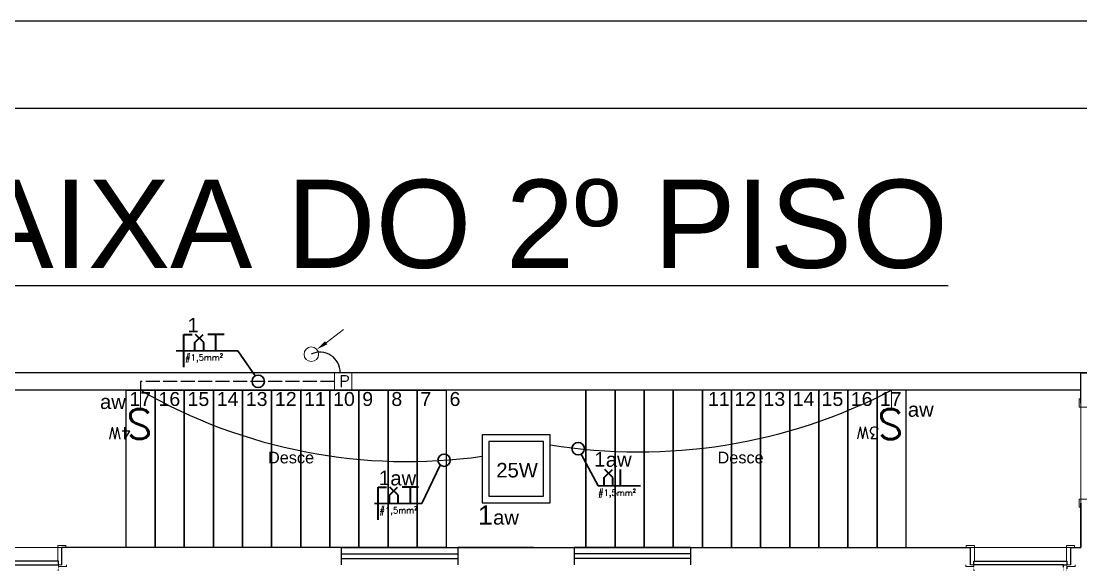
# Model space of a CAD drawing. Header units: millimetres. Extents: x 32721 to 70403, y 1490 to 13922.
# Drawn here: x 35740 to 36650, y 5478 to 5945 of the extents above; entities that cross this region are included whole.
import ezdxf

# ---------------------------------------------------------------- set-up
doc = ezdxf.new("R2010")
doc.units = ezdxf.units.MM
doc.linetypes.add('ACAD_ISO02W100', pattern=[15, 12, -3])
doc.linetypes.add('ACAD_ISO03W100', pattern=[30, 12, -18])
for name, color, linetype in [('005', 9, 'Continuous'), ('08', 8, 'Continuous'), ('COMODOS', 50, 'Continuous'), ('VIEWPORT', 10, 'Continuous')]:
    doc.layers.add(name, color=color, linetype=linetype)
for name, color, linetype, lineweight in [('A-DOOR', 9, 'Continuous', 9), ('EJEL05130C', 130, 'Continuous', 30), ('EJEL0550C', 50, 'Continuous', 35), ('EJEL0580C', 80, 'Continuous', 9), ('EJEL09210C', 210, 'Continuous', 9), ('EJEL25170C', 170, 'Continuous', 25), ('EJEL25170T', 170, 'ACAD_ISO02W100', 25), ('EJEL3040C', 40, 'Continuous', 9), ('EJELFORMATO', 170, 'Continuous', 25)]:
    doc.layers.add(name, color=color, linetype=linetype, lineweight=lineweight)
doc.styles.add('COTAS', font='arial.ttf', dxfattribs={"height": 12})
doc.styles.add('ROMANS', font='romans.shx')
doc.styles.add('SR60', font='simplex', dxfattribs={"height": 0.15})
doc.styles.add('SR80', font='SIMPLEX', dxfattribs={"height": 0.1})

# ---------------------------------------------------------------- blocks, each defined once
blk = doc.blocks.new('Porta de madeira - 80x240cm 2-909150-Planta Baixa Térreo')
at = {"layer": 'A-DOOR', "lineweight": 18}
for p, q in [((-519.8, 122.2), (-519.8, 107.2)), ((-449.8, 122.2), (-519.8, 122.2)), ((-484.8, 107.2), (-449.8, 107.2)), ((-449.8, 107.2), (-484.8, 107.2)), ((-449.8, 107.2), (-449.8, 122.2)), ((-449.8, -12.8), (-449.8, 107.2)), ((340.2, 107.2), (-449.8, 107.2)), ((410.2, 122.2), (340.2, 122.2)), ((340.2, 122.2), (340.2, 107.2)), ((340.2, 107.2), (375.2, 107.2)), ((375.2, 107.2), (340.2, 107.2)), ((340.2, 107.2), (340.2, -12.8)), ((410.2, 107.2), (410.2, 122.2)), ((-524.8, -42.8), (-524.8, -57.8)), ((-524.8, -57.8), (-454.8, -57.8)), ((-454.8, -42.8), (-484.8, -42.8)), ((-484.8, -42.8), (-454.8, -42.8)), ((-454.8, -42.8), (-454.8, -12.8)), ((-454.8, -12.8), (-449.8, -12.8)), ((340.2, -12.8), (345.2, -12.8)), ((345.2, -12.8), (345.2, -42.8)), ((375.2, -42.8), (345.2, -42.8)), ((345.2, -42.8), (345.2, -57.8)), ((345.2, -42.8), (375.2, -42.8)), ((345.2, -57.8), (415.2, -57.8)), ((415.2, -57.8), (415.2, -42.8))]:
    blk.add_line(p, q, dxfattribs=at)
at = {"layer": 'A-DOOR', "lineweight": 25}
for p, q in [((345.2, -12.8), (-454.8, -12.8)), ((-454.8, -12.8), (-454.8, -42.8)), ((-424.8, -42.8), (-454.8, -42.8)), ((-424.8, -42.8), (345.2, -42.8)), ((345.2, -42.8), (345.2, -12.8))]:
    blk.add_line(p, q, dxfattribs=at)
at = {"layer": 'A-DOOR', "linetype": 'ACAD_ISO03W100', "lineweight": 25, "ltscale": 0.1}
for p, q in [((-454.8, -42.8), (-454.8, -842.8)), ((-424.8, -842.8), (-424.8, -42.8)), ((-454.8, -842.8), (-424.8, -842.8))]:
    blk.add_line(p, q, dxfattribs=at)
at = {"layer": 'A-DOOR', "linetype": 'ACAD_ISO03W100', "lineweight": 18, "ltscale": 0.1}
blk.add_arc((-454.8, -42.8), 800, 272.1491, 0, dxfattribs=at)
blk = doc.blocks.new('A$Ce9d9931e')
at = {"layer": 'EJEL0580C', "lineweight": -3, "ltscale": 0.2}
for points in [[(0, 0), (25.2, 0), (25.2, 25.2), (0, 25.2)], [(2.47, 2.47), (22.73, 2.47), (22.73, 22.73), (2.47, 22.73)]]:
    blk.add_lwpolyline(points, close=True, dxfattribs=at)
blk = doc.blocks.new('UIHUIH')
at = {"layer": 'EJEL3040C', "xscale": 17.01641263631295, "yscale": 17.01641263631295, "zscale": 17.01641263631295}
blk.add_blockref('A$Ce9d9931e', (-214.4, -214.4), dxfattribs=at)
blk = doc.blocks.new('3w')
at = {"layer": 'EJEL0580C'}
blk.add_line((339.35, 2419.62), (323.2, 2419.62), dxfattribs=at)
for s, height, style, p in [('S', 25.76, 'SR80', (339.37, 2429.71)), ('3W', 10.304, 'SR60', (354.78, 2409.13))]:
    blk.add_text(s, height=height, rotation=270, dxfattribs=dict(at, style=style)).set_placement(p)
blk = doc.blocks.new('A$C04CC0A2E')
at = {"layer": 'EJEL0580C'}
blk.add_line((6.63, 0), (-6.63, 0), dxfattribs=at)
for s, height, style, p in [('S', 21.16, 'SR80', (6.62, 8.29)), ('4W', 8.464, 'SR60', (19.38, -6.46))]:
    blk.add_text(s, height=height, rotation=270, dxfattribs=dict(at, style=style)).set_placement(p)
blk = doc.blocks.new('A$C4247474B')
at = {"layer": 'EJEL0580C'}
for p, q in [((0, 0), (31.7, 0)), ((0, 0), (0, -31.7)), ((31.7, 0), (31.7, -31.7)), ((0, -31.7), (31.7, -31.7))]:
    blk.add_line(p, q, dxfattribs=at)
at = {"layer": 'EJEL0580C', "style": 'SR80'}
blk.add_text('P', height=21.2, rotation=270, dxfattribs=at).set_placement((5.5, -8.3))
blk = doc.blocks.new('A$C1F842686')
at = {"layer": 'EJEL0580C', "linetype": 'ByBlock', "lineweight": -2}
blk.add_line((10.47, 8.12), (22.77, 17.5), dxfattribs=at)
at = {"layer": 'EJEL0580C'}
blk.add_circle((0, 0), 5.13, dxfattribs=at)
blk.add_solid([(11.32, 7), (3.73, 3.27), (9.61, 9.24)], dxfattribs=at)
blk = doc.blocks.new('A$C71E37391')
at = {"layer": 'EJEL0550C', "ltscale": 0.015}
for p, q in [((7.02, 14.03), (-7.02, 14.03)), ((0, 0), (0, 14.03))]:
    blk.add_line(p, q, dxfattribs=at)
blk = doc.blocks.new('A$C1116134A')
at = {"layer": 'EJEL0550C', "ltscale": 0.015}
for p, q in [((0, -14.03), (0, 14.03)), ((0, 14.03), (7.02, 14.03))]:
    blk.add_line(p, q, dxfattribs=at)
blk = doc.blocks.new('A$C33D512FD')
at = {"layer": 'EJEL0550C', "ltscale": 0.015}
for p, q in [((-3.76, 7), (3.26, 14.02)), ((3.76, 7), (-3.26, 14.02)), ((-3.76, -0.01), (-3.76, 7)), ((3.76, -0.01), (3.76, 7))]:
    blk.add_line(p, q, dxfattribs=at)

msp = doc.modelspace()

# ---------------------------------------------------------------- linework, layer by layer
at = {"layer": '08'}
for p, q in [((36650.46, 5617.2), (36650.46, 5643.22)), ((36650.46, 5643.22), (37165.46, 5643.22)), ((36650.46, 5493.22), (36650.46, 5531.2)), ((36015.46, 5493.22), (35775.32, 5493.22)), ((36015.46, 5478.22), (36015.46, 5493.22)), ((36015.46, 5493.22), (36115.46, 5493.22)), ((36175.46, 5493.22), (36115.46, 5493.22)), ((36115.46, 5493.22), (36115.46, 5478.22)), ((36150.46, 5493.22), (36165.46, 5493.22)), ((36155.46, 5493.22), (36215.46, 5493.22)), ((36180.46, 5493.22), (36165.46, 5493.22)), ((36315.46, 5493.22), (36215.46, 5493.22)), ((36215.46, 5493.22), (36215.46, 5478.22)), ((36315.46, 5493.22), (36555.6, 5493.22)), ((36315.46, 5478.22), (36315.46, 5493.22)), ((36641.6, 5493.22), (36650.46, 5493.22))]:
    msp.add_line(p, q, dxfattribs=at)
at = {"layer": '08', "ltscale": 0.9}
for p, q in [((35775.32, 5478.22), (35775.32, 5493.22)), ((36555.6, 5478.22), (36555.6, 5493.22)), ((36641.6, 5493.22), (36641.6, 5478.22))]:
    msp.add_line(p, q, dxfattribs=at)
at = {"layer": '08', "color": 9}
for p, q in [((36015.46, 5487.72), (36115.46, 5487.72)), ((36015.46, 5483.72), (36115.46, 5483.72)), ((36315.46, 5487.72), (36215.46, 5487.72)), ((36315.46, 5483.72), (36215.46, 5483.72))]:
    msp.add_line(p, q, dxfattribs=at)
at = {"layer": '08'}
for points in [[(35165.46, 3643.22), (37165.46, 3643.22), (37165.46, 5643.22), (35165.46, 5643.22)], [(35855.46, 5493.22), (35830.46, 5493.22), (35830.46, 5628.22), (35855.46, 5628.22)], [(35880.46, 5493.22), (35855.46, 5493.22), (35855.46, 5628.22), (35880.46, 5628.22)], [(35905.46, 5493.22), (35880.46, 5493.22), (35880.46, 5628.22), (35905.46, 5628.22)], [(35930.46, 5493.22), (35905.46, 5493.22), (35905.46, 5628.22), (35930.46, 5628.22)], [(35955.46, 5493.22), (35930.46, 5493.22), (35930.46, 5628.22), (35955.46, 5628.22)], [(35980.46, 5493.22), (35955.46, 5493.22), (35955.46, 5628.22), (35980.46, 5628.22)], [(36005.46, 5493.22), (35980.46, 5493.22), (35980.46, 5628.22), (36005.46, 5628.22)], [(36030.46, 5493.22), (36005.46, 5493.22), (36005.46, 5628.22), (36030.46, 5628.22)], [(36055.46, 5493.22), (36030.46, 5493.22), (36030.46, 5628.22), (36055.46, 5628.22)], [(36080.46, 5493.22), (36055.46, 5493.22), (36055.46, 5628.22), (36080.46, 5628.22)], [(36105.46, 5493.22), (36080.46, 5493.22), (36080.46, 5628.22), (36105.46, 5628.22)], [(36105.46, 5493.22), (36225.46, 5493.22), (36225.46, 5628.22), (36105.46, 5628.22)], [(36225.46, 5493.22), (36250.46, 5493.22), (36250.46, 5628.22), (36225.46, 5628.22)], [(36250.46, 5493.22), (36275.46, 5493.22), (36275.46, 5628.22), (36250.46, 5628.22)], [(36275.46, 5493.22), (36300.46, 5493.22), (36300.46, 5628.22), (36275.46, 5628.22)], [(36300.46, 5493.22), (36325.46, 5493.22), (36325.46, 5628.22), (36300.46, 5628.22)], [(36325.46, 5493.22), (36350.46, 5493.22), (36350.46, 5628.22), (36325.46, 5628.22)], [(36350.46, 5493.22), (36375.46, 5493.22), (36375.46, 5628.22), (36350.46, 5628.22)], [(36375.46, 5493.22), (36400.46, 5493.22), (36400.46, 5628.22), (36375.46, 5628.22)], [(36400.46, 5493.22), (36425.46, 5493.22), (36425.46, 5628.22), (36400.46, 5628.22)], [(36425.46, 5493.22), (36450.46, 5493.22), (36450.46, 5628.22), (36425.46, 5628.22)], [(36450.46, 5493.22), (36475.46, 5493.22), (36475.46, 5628.22), (36450.46, 5628.22)], [(36475.46, 5493.22), (36500.46, 5493.22), (36500.46, 5628.22), (36475.46, 5628.22)]]:
    msp.add_lwpolyline(points, close=True, dxfattribs=at)
for points in [[(36650.46, 5628.22), (35680.46, 5628.22)], [(36650.46, 5531.2), (36650.46, 5493.22)]]:
    msp.add_lwpolyline(points, dxfattribs=at)
at = {"layer": 'EJEL05130C', "ltscale": 0.001}
for p, q in [((35926.49, 5662.17), (35873.6, 5662.17)), ((35926.49, 5662.17), (35941.32, 5640.46)), ((36221.38, 5573.38), (36235.81, 5546.14)), ((36100.32, 5563.86), (36084.5, 5530.92)), ((36235.81, 5546.14), (36272.17, 5546.14)), ((36084.5, 5530.92), (36043.69, 5530.92))]:
    msp.add_line(p, q, dxfattribs=at)
for centre in [(35943.95, 5635.83), (36218.78, 5578.03), (36103.6, 5568.06)]:
    msp.add_circle(centre, 5.33, dxfattribs=at)
at = {"layer": 'EJEL0550C', "ltscale": 0.015}
msp.add_line((36255.11, 5546.1), (36255.11, 5560.13), dxfattribs=at)
at = {"layer": 'EJEL25170C'}
for centre, radius, start, end in [((35997.04, 5643.55), 17.32, 358.88329, 115.53555), ((36071.72, 6024.61), 457.66, 240.01109, 278.10837), ((36270.5, 6047.58), 472.39, 260.76092, 297.40904)]:
    msp.add_arc(centre, radius, start, end, dxfattribs=at)
at = {"layer": 'EJEL25170T'}
for p, q in [((36009.4, 5635.83), (35842.96, 5635.83)), ((35842.96, 5635.83), (35842.96, 5628.22))]:
    msp.add_line(p, q, dxfattribs=at)
at = {"layer": 'EJELFORMATO', "color": 7}
msp.add_lwpolyline([(32720.66, 1490.31), (39028.16, 1490.31), (39028.16, 5945.31), (32720.66, 5945.31)], close=True, dxfattribs=at)
at = {"layer": 'EJELFORMATO'}
msp.add_lwpolyline([(38953.16, 1565.31), (38953.16, 5870.31), (32908.16, 5870.31), (32908.16, 1565.31)], close=True, dxfattribs=at)

# ---------------------------------------------------------------- block references
at = {"layer": '005', "ltscale": 0.9, "xscale": -0.1000000000000582, "yscale": 0.1000000000000582, "zscale": 0.1000000000000582, "rotation": 90}
msp.add_blockref('Porta de madeira - 80x240cm 2-909150-Planta Baixa Térreo', (36661.18, 5568.72), dxfattribs=at)
at = {"layer": '005', "ltscale": 0.9, "yscale": 0.1000000000000582, "zscale": 0.1000000000000582}
for p, xscale in [((35737.8, 5482.5), 0.1000000000000582), ((36593.12, 5482.5), -0.1000000000000582)]:
    msp.add_blockref('Porta de madeira - 80x240cm 2-909150-Planta Baixa Térreo', p, dxfattribs=dict(at, xscale=xscale))
at = {"layer": 'EJEL0550C'}
for name, p in [('A$C1116134A', (35880.11, 5662.17)), ('A$C33D512FD', (35893.39, 5662.18)), ('A$C71E37391', (35907.66, 5662.17)), ('A$C33D512FD', (36244.87, 5546.15)), ('A$C1116134A', (36047.05, 5530.92)), ('A$C33D512FD', (36060.34, 5530.94)), ('A$C71E37391', (36074.61, 5530.92))]:
    msp.add_blockref(name, p, dxfattribs=at)
at = {"layer": 'EJEL0580C', "xscale": 1.21732736314486, "yscale": 1.21732736314486, "zscale": 1.21732736314486}
msp.add_blockref('A$C1F842686', (35989.57, 5659.18), dxfattribs=at)
at = {"layer": 'EJEL0580C', "xscale": 1.21732736314486, "yscale": 1.21732736314486, "zscale": 1.21732736314486, "rotation": 270}
msp.add_blockref('A$C04CC0A2E', (35842.96, 5620.14), dxfattribs=at)
at = {"layer": 'EJEL09210C', "xscale": 0.4756273539377351, "yscale": 0.4756273539377351, "zscale": 0.4756273539377351, "rotation": 90}
msp.add_blockref('A$C4247474B', (36009.4, 5628.28), dxfattribs=at)
at = {"layer": 'EJEL3040C', "xscale": 0.1361684764838252, "yscale": 0.1361684764838252, "zscale": 0.1361684764838252}
msp.add_blockref('UIHUIH', (36165.46, 5560.72), dxfattribs=at)
at = {"layer": 'VIEWPORT', "rotation": 270}
msp.add_blockref('3w', (34068.34, 5951.42), dxfattribs=at)

# ---------------------------------------------------------------- texts
at = {"layer": '08', "style": 'COTAS'}
for s, height, p in [('17', 12, (35833.3, 5614.69)), ('16', 12, (35858.3, 5614.69)), ('15', 12, (35883.3, 5614.69)), ('14', 12, (35908.3, 5614.69)), ('13', 12, (35933.3, 5614.69)), ('12', 12, (35958.3, 5614.69)), ('11', 12, (35983.3, 5614.69)), ('10', 12, (36008.3, 5614.69)), ('9', 12, (36033.3, 5614.69)), ('8', 12, (36058.3, 5614.69)), ('7', 12, (36083.3, 5614.69)), ('6', 12, (36108.3, 5614.69)), ('11', 12, (36330.23, 5614.69)), ('12', 12, (36353.04, 5614.69)), ('13', 12, (36377.92, 5614.69)), ('14', 12, (36402.97, 5614.69)), ('15', 12, (36427.83, 5614.69)), ('16', 12, (36452.92, 5614.69)), ('17', 12, (36477.92, 5614.69)), ('Desce', 10, (35952.37, 5565.37)), ('Desce', 10, (36338.46, 5565.37))]:
    msp.add_text(s, height=height, dxfattribs=at).set_placement(p)
at = {"layer": 'COMODOS', "insert": (36026.67, 5770.68), "char_height": 75.7842, "width": 1681.6227, "attachment_point": 5, "style": 'COTAS'}
msp.add_mtext('\\pxql;{\\LPLANTA BAIXA DO 2º PISO}', dxfattribs=at)
at = {"layer": 'EJEL05130C', "style": 'COTAS'}
for s, height, p in [('1', 12.44, (35883.21, 5677.92)), ('aw', 12.443, (35808.06, 5612.1)), ('aw', 12.443, (36501.91, 5605.42)), ('1', 12.44, (36232.55, 5562.68)), ('aw', 12.443, (36242.48, 5562.41)), ('25W', 12.443, (36148.43, 5553.32)), ('1', 12.44, (36047.49, 5546.69)), ('aw', 12.443, (36057.42, 5546.42)), ('1', 16.59, (36132.62, 5512.6)), ('aw', 12.443, (36145.69, 5512.73))]:
    msp.add_text(s, height=height, dxfattribs=at).set_placement(p)
at = {"layer": 'EJEL0550C', "color": 2, "style": 'ROMANS'}
for p in [(35881.16, 5653.69), (36235.83, 5537.49), (36048.1, 5522.44)]:
    msp.add_text('#1,5mm²', height=5.313, dxfattribs=at).set_placement(p)

doc.saveas('drawing.dxf')
